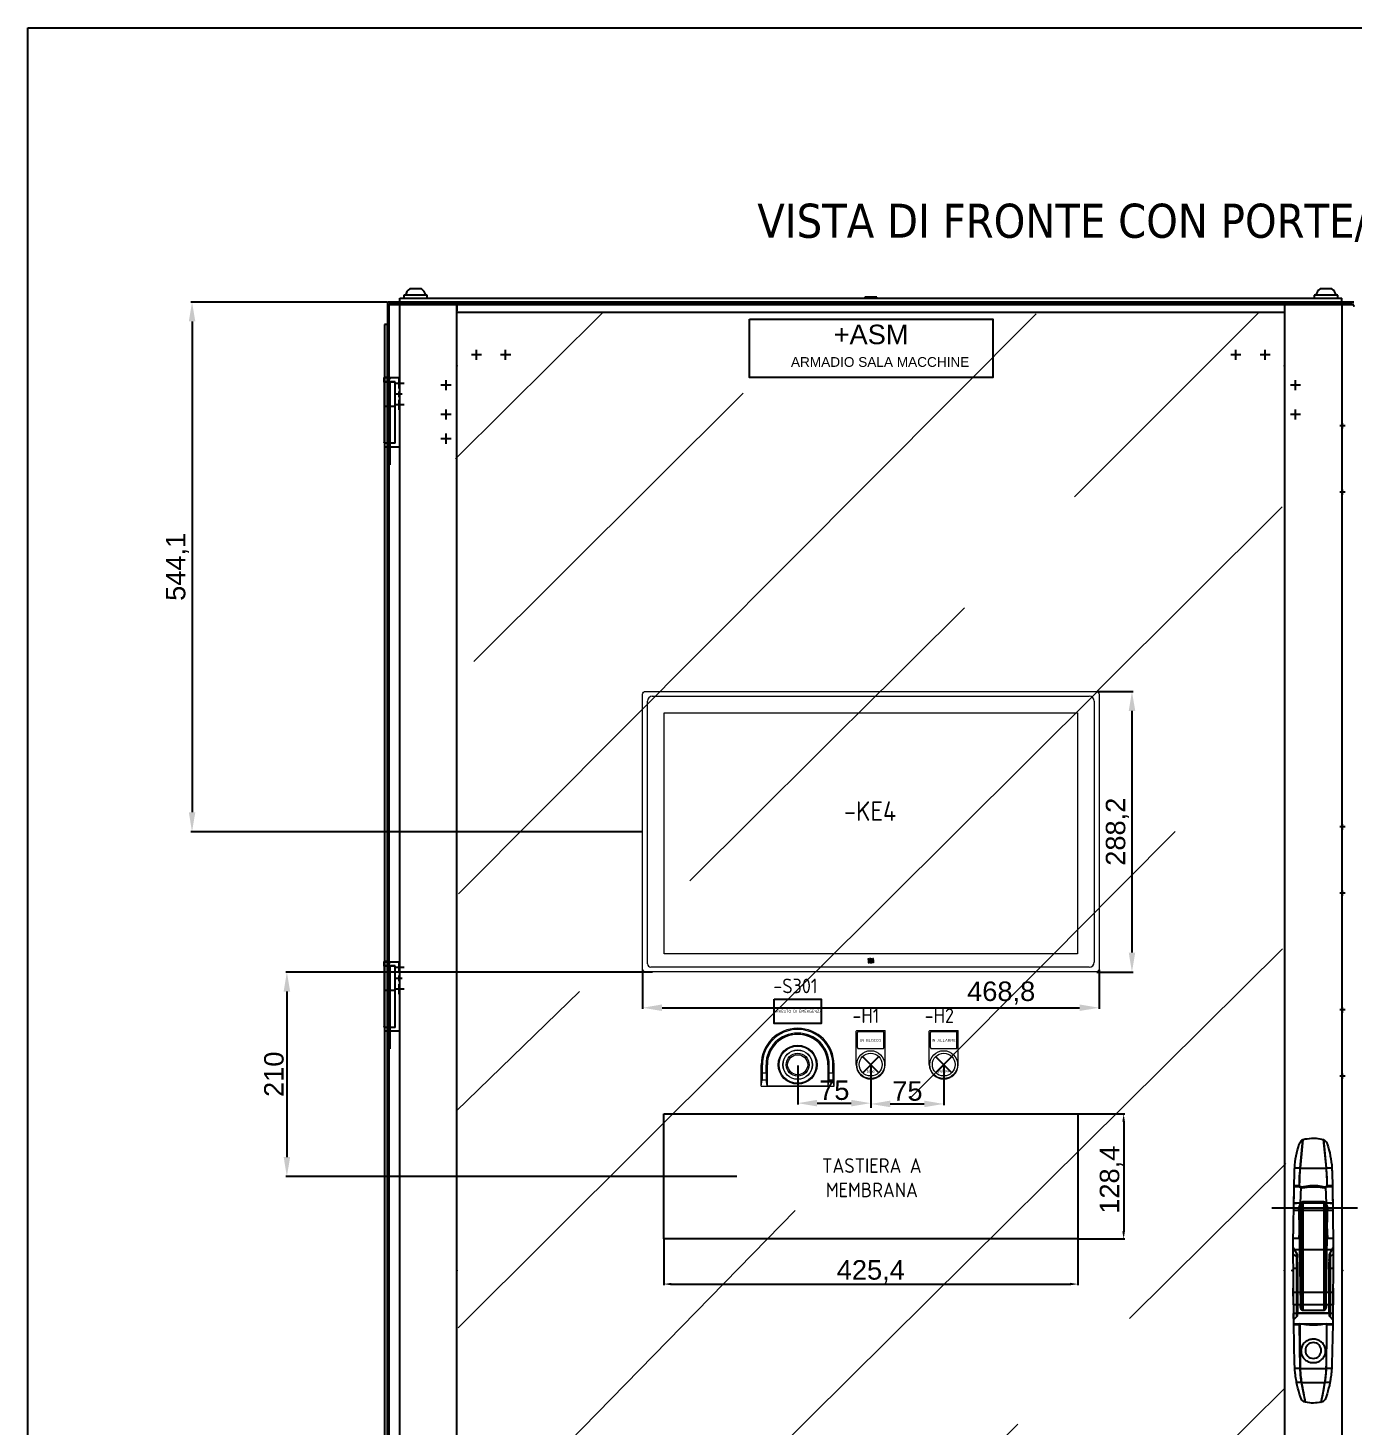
# Model space of a CAD drawing. Header units: millimetres. Extents: x 44347 to 51214, y 26794 to 32352.
# Drawn here: x 44347 to 45708, y 29699 to 31135 of the extents above; entities that cross this region are included whole.
import ezdxf
from ezdxf.enums import TextEntityAlignment as Align

# ---------------------------------------------------------------- set-up
doc = ezdxf.new("R2010")
doc.units = ezdxf.units.MM
doc.layers.add('! NO PLOT !', color=7, linetype='Continuous', true_color=0xff75dd, plot=False)
doc.layers.add('000-PI-Oprema', color=30, linetype='Continuous', lineweight=5)
doc.layers.add('000-PI-ORMAR', color=2, linetype='Continuous')
doc.layers.add('1', color=4, linetype='Continuous')
doc.styles.add('ARIAL', font='arial.ttf')
doc.styles.add('PI0', font='', dxfattribs={"width": 0.9})
doc.styles.get("Standard").update_dxf_attribs({"font": 'arial.ttf'})
doc.styles.add('Tahoma', font='tahoma.ttf')
doc.styles.get('PI0').set_extended_font_data('ISOCPEUR')
doc.dimstyles.new('ISO-25-lb', dxfattribs={"dimtxt": 8, "dimasz": 8, "dimexe": 1.25, "dimexo": 0.625, "dimtad": 1, "dimtxsty": 'Standard', "dimcen": 5, "dimadec": 0, "dimazin": 0, "dimtfac": 1, "dimtmove": 0, "dimatfit": 3, "dimfxl": 1, "dimarcsym": 0})

# ---------------------------------------------------------------- blocks, each defined once
blk = doc.blocks.new('*U1361')
at = {"layer": '000-PI-ORMAR', "color": 7}
for p, q in [((-13.4, 105.2), (-10.6, 134.6)), ((-10.5, 134.6), (-10.9, 134.5)), ((10.9, 134.5), (10.5, 134.6)), ((13.4, 105.2), (10.6, 134.6)), ((-19.3, 101.3), (-19.7, 86.2)), ((-19.1, 105.2), (-13.4, 105.2)), ((13.2, 105.2), (-13.2, 105.2)), ((13.4, 105.2), (19.1, 105.2)), ((19.7, 86.2), (19.3, 101.3)), ((-19.7, 86.2), (-20.5, 27.7)), ((-19.7, 86.2), (-20.1, 61)), ((-19.7, 87), (-14.2, 87)), ((-19.7, 86.2), (-12.5, 86.2)), ((-14.1, 86.2), (-14.2, 87)), ((-14, 85.3), (-14.1, 86.2)), ((-12.5, 86.2), (-13.4, 60.3)), ((-11.2, 85.1), (-12.5, 86.2)), ((12.5, 86.2), (11.2, 85.1)), ((12.5, 86.2), (19.7, 86.2)), ((13.4, 60.3), (12.5, 86.2)), ((14, 85.3), (14.1, 86.2)), ((14.1, 86.2), (14.2, 87)), ((14.2, 87), (19.7, 87)), ((20.5, 27.7), (19.7, 86.2)), ((20.1, 60.6), (19.7, 86.2)), ((12, 85.8), (14, 85.3)), ((-20.1, 61.9), (-17.3, 61.9)), ((-20.1, 61.8), (-14.7, 61.8)), ((-20, 69.3), (-12.7, 69.3)), ((-20, 69), (-17.3, 69)), ((-17.3, 69.3), (17.3, 69.3)), ((-17.3, 61.8), (17.3, 61.8)), ((-15, 32.8), (-13.4, 60.3)), ((-13.3, -35.1), (-14.7, 61.8)), ((-12.7, 69.3), (-12.6, 69.3)), ((-12.6, 69.3), (-12.6, -39.1)), ((-10.7, 70.5), (-10.7, -41)), ((-10.7, 70.5), (10.7, 70.5)), ((10.7, 70.5), (10.7, -41)), ((12.6, 69.3), (12.6, -39.1)), ((12.6, 69.3), (12.7, 69.3)), ((12.7, 69.3), (20, 69.3)), ((14.7, 61.8), (13.3, -35.1)), ((13.4, 60.3), (15, 32.8)), ((14.7, 61.8), (20.1, 61.8)), ((17.3, 69), (20, 69)), ((17.3, 61.9), (20.1, 61.9)), ((20.5, 27.7), (20.3, 48.5)), ((-20.4, 35.9), (-20.5, 27.7)), ((-20.5, 32.8), (-15, 32.8)), ((15, 32.8), (20.5, 32.8)), ((-20.5, 27.7), (-20.1, -55.1)), ((-17.2, 17.8), (-20.5, 23.4)), ((-17.2, 14.2), (-20.5, 17)), ((-19.8, 21.4), (19.8, 21.4)), ((-17.2, 17.8), (-17.2, -47.4)), ((-16.2, 2.4), (-16.5, 15.5)), ((-16.5, 15.5), (-16.5, -46.1)), ((16.5, 15.5), (16.2, 2.4)), ((16.5, 15.5), (16.5, -46.1)), ((20.5, 23.4), (17.2, 17.8)), ((17.2, 17.8), (17.2, -47.4)), ((20.5, 17), (17.2, 14.2)), ((20.1, -55.1), (20.5, 27.7)), ((-17.2, 2.5), (-20.5, 2.6)), ((-16.4, 10.5), (-16.5, 13)), ((-16.2, 2.4), (-16.5, 2.5)), ((-16.2, -35.1), (-16.2, 2.4)), ((16.5, 2.5), (16.2, 2.4)), ((16.2, 2.4), (16.2, -35.1)), ((16.5, 13), (16.4, 10.5)), ((20.5, 2.6), (17.2, 2.5)), ((-20.5, -18.2), (-20.4, -35.1)), ((-20.5, -22.5), (20.5, -22.5)), ((-11.5, -22.7), (-11.5, -29.5)), ((20.4, -35.1), (20.5, -18.2)), ((-20.4, -35.1), (-13.3, -35.1)), ((-16.2, -35.1), (16.2, -35.1)), ((-10.7, -41), (10.7, -41)), ((13.3, -35.1), (20.4, -35.1)), ((-20.2, -44.2), (-20.1, -55.1)), ((-20.2, -44.2), (20.2, -44.2)), ((-20.2, -50.4), (-17.2, -47.4)), ((-20.1, -55.1), (20.1, -55.1)), ((-20.1, -55.1), (-19.2, -96.1)), ((-20.1, -55.7), (-14, -55.7)), ((-16.5, -46.1), (-16.4, -43.8)), ((-16.4, -43.8), (16.4, -43.8)), ((-14, -55.7), (-13.9, -55.1)), ((-13.4, -100.7), (-14, -55.7)), ((-13.9, -55.1), (-13.7, -54.4)), ((13.4, -100.7), (14, -55.7)), ((13.9, -55.1), (13.7, -54.4)), ((14, -55.7), (13.9, -55.1)), ((14, -55.7), (20.1, -55.7)), ((16.4, -43.8), (16.5, -46.1)), ((17.2, -47.4), (20.2, -50.4)), ((19.2, -96.1), (20.1, -55.1)), ((20.1, -55.1), (20.2, -44.2)), ((-19, -100.7), (-13.4, -100.7)), ((-17.1, -114.8), (-12, -114.8)), ((13.1, -100.7), (-13.1, -100.7)), ((11.7, -114.8), (-11.7, -114.8)), ((12, -114.8), (17.1, -114.8)), ((13.4, -100.7), (19, -100.7)), ((-9.7, -134.8), (-8, -135.2)), ((-7.8, -135.2), (-8, -135.2)), ((7.8, -135.2), (8, -135.2)), ((8, -135.2), (9.7, -134.8))]:
    blk.add_line(p, q, dxfattribs=at)
for points in [[(-14.4, 130.2), (-15.3, 127.2), (-16.1, 124.2), (-16.9, 121.1), (-17.5, 118), (-18.1, 114.8), (-18.5, 111.7), (-18.9, 108.5), (-19.1, 105.2)], [(-10.9, 134.5), (-11.6, 133.9), (-12.2, 133.2), (-12.8, 132.5), (-13.4, 131.8), (-13.9, 131), (-14.4, 130.2)], [(10.5, 134.6), (8.3, 135.2), (6.2, 135.5), (4, 135.8), (1.7, 136), (-0.5, 136), (-2.8, 135.9), (-4.7, 135.7), (-6.7, 135.5), (-8.6, 135.1), (-10.5, 134.6)], [(14.4, 130.2), (13.7, 131.4), (12.9, 132.5), (12.3, 133.2), (11.6, 133.9), (10.9, 134.5)], [(19.1, 105.2), (18.9, 108.4), (18.5, 111.6), (18.1, 114.7), (17.5, 117.9), (16.9, 121), (16.2, 124.1), (15.3, 127.2), (14.4, 130.2)], [(-19.1, 105.2), (-19.2, 104.3), (-19.2, 103.3), (-19.3, 102.3), (-19.3, 101.3)], [(-14.2, 87), (-14.2, 90.3), (-14.2, 93.5), (-14, 96.6), (-13.9, 99.7), (-13.6, 102.7), (-13.4, 105.2)], [(14.2, 87), (14.2, 90.3), (14.2, 93.5), (14, 96.6), (13.9, 99.7), (13.6, 102.7), (13.4, 105.2)], [(19.3, 101.3), (19.3, 102.3), (19.2, 103.3), (19.2, 104.3), (19.1, 105.2)], [(-12, 85.8), (-10.3, 86.1), (-8.4, 86.4), (-6.5, 86.7), (-4.5, 86.9), (-2.5, 87), (-0.5, 87), (1.5, 87), (3.6, 86.9), (5.7, 86.8), (7.8, 86.5), (9.9, 86.2), (12, 85.8), (12, 85.8)], [(-14, 85.3), (-12.2, 85.8), (-12, 85.8)], [(11.2, 85.1), (8.8, 85.5), (6.3, 85.8), (3.8, 86), (1.3, 86.1), (-0.8, 86.1), (-2.8, 86), (-4.9, 85.9), (-7, 85.7), (-9.1, 85.4), (-11.2, 85.1)], [(-12.7, 69.3), (-13.2, 68.4), (-13.6, 67.5), (-14, 66.6), (-14.3, 65.6), (-14.5, 64.6), (-14.6, 63.5), (-14.7, 62.5), (-14.7, 61.8)], [(-12.6, 69.3), (-12.5, 69.5), (-12.3, 69.7), (-12.2, 69.9), (-12, 70), (-11.8, 70.2), (-11.6, 70.3), (-11.4, 70.4), (-11.2, 70.4), (-11, 70.5), (-10.7, 70.5)], [(10.7, 70.5), (11, 70.5), (11.2, 70.4), (11.4, 70.4), (11.6, 70.3), (11.8, 70.2), (12, 70), (12.2, 69.9), (12.3, 69.7), (12.5, 69.5), (12.6, 69.3)], [(14.7, 61.8), (14.7, 62.9), (14.6, 63.9), (14.4, 65), (14.1, 66), (13.8, 66.9), (13.4, 67.9), (13, 68.8), (12.7, 69.3)], [(-16.5, 15.5), (-16.5, 15.9), (-16.6, 16.3), (-16.7, 16.6), (-16.8, 17), (-16.9, 17.3), (-17.1, 17.6), (-17.2, 17.8)], [(17.2, 17.8), (17, 17.5), (16.9, 17.2), (16.7, 16.8), (16.6, 16.5), (16.6, 16.1), (16.5, 15.8), (16.5, 15.5)], [(-16.4, -43.8), (-16.4, -43.1), (-16.3, -42.4), (-16.3, -41.6), (-16.3, -40.7), (-16.3, -39.9), (-16.3, -38.9), (-16.3, -38), (-16.2, -37), (-16.2, -36), (-16.2, -35.1)], [(-13.3, -35.1), (-13.2, -36.2), (-13.1, -37.2), (-12.9, -38.2), (-12.6, -39.1)], [(-12.6, -39.1), (-12.4, -39.6), (-12.1, -40.1), (-12, -40.4), (-11.8, -40.6), (-11.5, -40.7), (-11.3, -40.9), (-11, -40.9), (-10.8, -41), (-10.7, -41)], [(10.7, -41), (11, -40.9), (11.2, -40.9), (11.4, -40.8), (11.6, -40.7), (11.8, -40.5), (12, -40.3), (12.3, -39.8), (12.6, -39.3), (12.6, -39.1)], [(12.6, -39.1), (12.9, -38.1), (13.1, -37.1), (13.2, -36), (13.3, -35.1)], [(16.2, -35.1), (16.2, -36.1), (16.2, -37.1), (16.3, -38.1), (16.3, -39), (16.3, -39.9), (16.3, -40.8), (16.3, -41.7), (16.3, -42.5), (16.4, -43.2), (16.4, -43.8)], [(-17.2, -47.4), (-17, -47.3), (-16.9, -47.1), (-16.7, -46.9), (-16.6, -46.7), (-16.6, -46.5), (-16.5, -46.3), (-16.5, -46.1)], [(-9.6, -55.1), (-9.9, -55), (-11.8, -54.7), (-13.7, -54.4)], [(9.6, -55.1), (7.8, -55.3), (5.8, -55.5), (3.8, -55.6), (1.7, -55.7), (-0.4, -55.7), (-2.4, -55.6), (-4.3, -55.6), (-6.2, -55.4), (-8.1, -55.2), (-9.6, -55.1)], [(13.7, -54.4), (11.7, -54.8), (9.8, -55), (9.6, -55.1)], [(16.5, -46.1), (16.5, -46.3), (16.6, -46.5), (16.7, -46.8), (16.8, -47), (16.9, -47.1), (17.1, -47.3), (17.2, -47.4)], [(8.9, -73.9), (9.6, -74.6), (10.3, -75.5), (10.9, -76.3), (11.4, -77.3), (11.9, -78.2), (12.2, -79.2), (12.5, -80.2), (12.6, -81.3), (12.7, -82.3), (12.6, -83.3), (12.5, -84.2), (12.3, -85.2), (12.1, -86.1), (11.7, -87), (11.3, -87.9), (10.9, -88.7), (10.3, -89.5), (9.7, -90.3), (9, -91), (8.3, -91.6), (7.5, -92.2), (6.6, -92.8), (5.7, -93.3), (4.8, -93.7), (3.7, -94), (2.7, -94.3), (1.6, -94.5), (0.5, -94.5), (-0.6, -94.5), (-1.7, -94.4), (-2.8, -94.3), (-3.8, -94), (-4.9, -93.6), (-5.9, -93.2), (-6.9, -92.6), (-7.8, -92), (-8.6, -91.3), (-9.4, -90.6), (-10.1, -89.7), (-10.8, -88.9), (-11.3, -88), (-11.7, -87), (-12.1, -86.1), (-12.4, -85.1), (-12.6, -84.1), (-12.7, -83.1), (-12.7, -82.1), (-12.6, -81.2), (-12.5, -80.2), (-12.2, -79.3), (-11.9, -78.4), (-11.6, -77.5), (-11.1, -76.7), (-10.6, -75.9), (-10, -75.1), (-9.4, -74.3), (-8.6, -73.6), (-7.8, -73), (-7, -72.4), (-6.1, -71.9), (-5.1, -71.4), (-4.1, -71), (-3.1, -70.7), (-2, -70.5), (-0.9, -70.4), (0.1, -70.4), (1.2, -70.4), (2.3, -70.6), (3.3, -70.8), (4.4, -71.1), (5.4, -71.5), (6.3, -72), (7.2, -72.5), (8.1, -73.2), (8.9, -73.9)], [(-19.2, -96.1), (-19.1, -98.4), (-19, -100.7)], [(19, -100.7), (19.1, -98.4), (19.2, -96.1)], [(-19, -100.7), (-18.8, -102.4), (-18.7, -104.2), (-18.5, -105.9), (-18.3, -107.6), (-18.1, -109.2), (-17.8, -110.9), (-17.6, -111.9), (-17.5, -112.9), (-17.3, -113.9), (-17.1, -114.8)], [(-17.1, -114.8), (-16.5, -117.9), (-15.7, -120.9), (-14.9, -123.8), (-14.1, -126.7), (-13.1, -129.6), (-12.1, -132.3)], [(-12, -114.8), (-12.4, -112.5), (-12.7, -110.1), (-13, -107.5), (-13.2, -104.8), (-13.4, -102.1), (-13.4, -100.7)], [(-8, -135.2), (-10.5, -123.5), (-12, -114.8)], [(8, -135.2), (10.5, -123.5), (12, -114.8)], [(12, -114.8), (12.4, -112.5), (12.7, -110.1), (13, -107.5), (13.2, -104.8), (13.4, -102.1), (13.4, -100.7)], [(12.1, -132.3), (13.1, -129.6), (14.1, -126.8), (14.9, -123.9), (15.7, -120.9), (16.5, -117.9), (17.1, -114.8)], [(17.1, -114.8), (17.4, -113.4), (17.6, -111.9), (17.9, -110.4), (18.1, -108.7), (18.4, -107), (18.6, -105.3), (18.7, -104.2), (18.8, -103), (18.9, -101.8), (19, -100.7)], [(-12.1, -132.3), (-11.6, -133), (-11, -133.6), (-10.4, -134.2), (-9.7, -134.8)], [(-7.8, -135.2), (-5.9, -135.6), (-4.1, -135.8), (-2.2, -135.9), (-0.2, -136), (1.7, -136), (3.7, -135.8), (5.8, -135.6), (7.8, -135.2)], [(9.7, -134.8), (10.4, -134.2), (11, -133.6), (11.6, -133), (12.1, -132.3)]]:
    blk.add_lwpolyline(points, dxfattribs=at)
blk.add_circle((0, -82.1), 8.15, dxfattribs=at)
for centre, major_axis, ratio, start_param, end_param in [((73, -135.2), (0, 546.8), 0.175521, 1.054802, 1.115623), ((-73, -135.2), (0, 546.8), 0.175521, -1.115623, -1.054802), ((-7.5, 87.2), (0, 37), 0.175521, 1.061397, 1.596486), ((7.5, 87.2), (0, 37), 0.175521, 4.6867, 5.221788), ((-7.5, 87.2), (0, 37), 0.175521, -4.6867, -4.66155), ((7.5, 87.2), (0, 37), 0.175521, 4.66155, 4.6867), ((-19.5, 12.8), (-3, 0), 0.71325, 3.261467, 3.839724), ((-19.5, 2.5), (-3, 0), 0.017452, 3.261467, 3.839724), ((19.5, 12.8), (-3, 0), 0.71325, 5.585054, 6.163311), ((19.5, 2.5), (-3, 0), 0.017452, -0.698132, -0.119874), ((137.5, -39.6), (0, 669.9), 0.225671, -4.689366, -4.621155), ((-137.5, -39.6), (0, 669.9), 0.225671, 4.621155, 4.689366), ((-5.9, -95.4), (0, 32.4), 0.225671, 1.735147, 2.215471), ((21.2, -9.1), (0, 180.2), 0.225671, -4.085045, -3.936826), ((-21.2, -9.1), (0, 180.2), 0.225671, 3.936826, 4.085045), ((5.9, -95.4), (0, 32.4), 0.225671, 4.067714, 4.548039)]:
    blk.add_ellipse(centre, major_axis=major_axis, ratio=ratio, start_param=start_param, end_param=end_param, dxfattribs=at)
blk = doc.blocks.new('A$C34f25ed7')
at = {"layer": '000-PI-ORMAR', "color": 7}
blk.add_blockref('*U1361', (-4, -1008.4), dxfattribs=at)
blk = doc.blocks.new('*D1350')
at = {"color": 0, "lineweight": -2, "ltscale": 0.25, "transparency": 16777216}
for p, q in [((44988.3, 30165.1), (44611.6, 30165.1)), ((44612.8, 30145.1), (44612.8, 29975.1)), ((45074.9, 29955.1), (44611.6, 29955.1))]:
    blk.add_line(p, q, dxfattribs=at)
at = {"color": 0, "ltscale": 0.25, "transparency": 16777216}
for points in [[(44609.5, 30145.1), (44616.2, 30145.1), (44612.8, 30165.1)], [(44609.5, 29975.1), (44616.2, 29975.1), (44612.8, 29955.1)]]:
    blk.add_solid(points, dxfattribs=at)
at = {"layer": 'Defpoints', "color": 0, "ltscale": 0.25, "transparency": 16777216}
for p in [(44989, 30165.1), (44612.8, 29955.1), (45075.5, 29955.1)]:
    blk.add_point(p, dxfattribs=at)
at = {"color": 0, "ltscale": 0.25, "transparency": 16777216, "insert": (44599.6, 30060.1), "char_height": 20, "attachment_point": 5, "rotation": 90}
blk.add_mtext('210', dxfattribs=at)
blk = doc.blocks.new('PPC2-CW19-ADL')
at = {"color": 7}
blk.add_wipeout([(77652.4, 29239.1), (78121.2, 29239.1), (78121.2, 28950.9), (77652.4, 28950.9)], dxfattribs=at).dxf.layer = '000-PI-Oprema'
at = {"layer": '000-PI-Oprema', "color": 7, "ltscale": 0.25}
for p, q in [((77884, 28963.9), (77884, 28964.6)), ((77884, 28964.6), (77884.7, 28964.6)), ((77884.7, 28964.6), (77884.7, 28963.9)), ((77886.8, 28964.6), (77885.3, 28964.6)), ((77885.3, 28964.6), (77885.3, 28960.4)), ((77886.8, 28964.6), (77888.3, 28964.6)), ((77888.3, 28963.9), (77888.3, 28964.6)), ((77889.6, 28964.6), (77888.9, 28964.6)), ((77888.9, 28964.6), (77888.9, 28963.9)), ((77889.6, 28963.9), (77889.6, 28964.6)), ((77884.7, 28963.9), (77884, 28963.9)), ((77884.7, 28963.5), (77884, 28963.5)), ((77884, 28963.5), (77884, 28960.4)), ((77884, 28960.4), (77884.7, 28960.4)), ((77884.7, 28960.4), (77884.7, 28963.5)), ((77885.3, 28960.4), (77888.3, 28960.4)), ((77886, 28962.9), (77886, 28963.9)), ((77886, 28963.9), (77888.3, 28963.9)), ((77888.3, 28962.9), (77886, 28962.9)), ((77886, 28960.9), (77886, 28962.4)), ((77886, 28962.4), (77888.3, 28962.4)), ((77888.3, 28960.9), (77886, 28960.9)), ((77888.3, 28962.4), (77888.3, 28962.9)), ((77888.3, 28960.4), (77888.3, 28960.9)), ((77888.9, 28963.9), (77889.6, 28963.9)), ((77888.9, 28960.4), (77888.9, 28963.5)), ((77888.9, 28963.5), (77889.6, 28963.5)), ((77889.6, 28960.4), (77888.9, 28960.4)), ((77889.6, 28963.5), (77889.6, 28960.4))]:
    blk.add_line(p, q, dxfattribs=at)
blk.add_lwpolyline([(77655.4, 29239.1), (78118.2, 29239.1, -0.414214), (78121.2, 29236.1), (78121.2, 28953.9, -0.414214), (78118.2, 28950.9), (77655.4, 28950.9, -0.414214), (77652.4, 28953.9), (77652.4, 29236.1, -0.414214)], format="xyb", close=True, dxfattribs=at)
for points in [[(77657.4, 28959.4), (77657.4, 29229.1)], [(77662.4, 29234.1), (78111.2, 29234.1)], [(78116.2, 29229.1), (78116.2, 28960.9)], [(78111.2, 28955.9), (77660.9, 28955.9)]]:
    blk.add_lwpolyline(points, dxfattribs=at)
blk.add_lwpolyline([(77674.4, 29217.1), (78099.2, 29217.1), (78099.2, 28969.4), (77674.4, 28969.4)], close=True, dxfattribs=at)
for centre, radius, start, end in [((77662.4, 29229.1), 5, 90, 180), ((78111.2, 29229.1), 5, 0, 90), ((77660.9, 28959.4), 3.54, 180, 270), ((78111.2, 28960.9), 5, 270, 0)]:
    blk.add_arc(centre, radius, start, end, dxfattribs=at)
blk = doc.blocks.new('podloska')
at = {"layer": '000-PI-Oprema', "color": 7}
for p, q in [((43278.7, 39063.5), (43278.7, 39097.9)), ((43279.2, 39098.4), (43308, 39098.4)), ((43280, 39080.9), (43280, 39096.6)), ((43281, 39097.6), (43306.2, 39097.6)), ((43307.2, 39080.9), (43307.2, 39096.6)), ((43308.5, 39063.5), (43308.5, 39097.9)), ((43281, 39079.9), (43306.2, 39079.9))]:
    blk.add_line(p, q, dxfattribs=at)
blk.add_circle((43293.6, 39063.5), 14.3, dxfattribs=at)
at = {"layer": '000-PI-Oprema', "color": 7, "ltscale": 0.25}
blk.add_circle((43293.6, 39063.5), 11.7, dxfattribs=at)
at = {"layer": '000-PI-Oprema', "color": 7}
for centre, radius, start, end in [((43279.2, 39097.9), 0.5, 90, 179.9998), ((43281, 39096.6), 1, 90, 180.0001), ((43306.2, 39096.6), 1, 359.9999, 90), ((43308, 39097.9), 0.5, 0.0002, 90), ((43281, 39080.9), 1, 180, 270), ((43306.2, 39080.9), 1, 270, 0), ((43293.6, 39063.5), 14.9, 180, 0)]:
    blk.add_arc(centre, radius, start, end, dxfattribs=at)
blk = doc.blocks.new('ESD - 3SU1051-1BA20-0AA0')
at = {"layer": '000-PI-Oprema', "color": 7}
for p, q in [((43979.3, 39069.2), (43980.6, 39069.2)), ((43979.3, 39047.1), (43979.3, 39069.2)), ((43980.6, 39060.7), (43980.6, 39069.2)), ((43980.6, 39060.7), (43984.2, 39060.7)), ((43984.2, 39069.2), (43985.4, 39069.2)), ((43984.2, 39060.7), (43984.2, 39069.2)), ((43985.4, 39069.2), (43985.6, 39069.2)), ((43985.4, 39047.6), (43985.4, 39069.2)), ((43985.6, 39047.5), (43985.6, 39069.2)), ((44047.9, 39069.2), (44048.1, 39069.2)), ((44047.9, 39047.5), (44047.9, 39069.2)), ((44048.1, 39069.2), (44049.2, 39069.2)), ((44048.1, 39047.6), (44048.1, 39069.2)), ((44049.2, 39060.7), (44049.2, 39069.2)), ((44049.2, 39060.7), (44052.9, 39060.7)), ((44052.9, 39069.2), (44054.1, 39069.2)), ((44052.9, 39060.7), (44052.9, 39069.2)), ((44054.1, 39047.1), (44054.1, 39069.2)), ((43979.3, 39047.1), (43980.4, 39053.7)), ((43979.3, 39047.1), (43995.6, 39047.1)), ((43980.4, 39053.7), (43984.4, 39053.7)), ((43985.4, 39047.6), (43984.4, 39053.7)), ((43985.6, 39047.5), (44047.9, 39047.5)), ((43995.5, 39047.2), (44037.9, 39047.2)), ((44037.8, 39047.1), (44054.1, 39047.1)), ((44048.1, 39047.6), (44049.1, 39053.7)), ((44049.1, 39053.7), (44053, 39053.7)), ((44054.1, 39047.1), (44053, 39053.7))]:
    blk.add_line(p, q, dxfattribs=at)
for points in [[(43980.4, 39053.7), (43980.5, 39054.1), (43980.5, 39054.7), (43980.5, 39055.6), (43980.5, 39056.7), (43980.6, 39057.9), (43980.6, 39059.2), (43980.6, 39060.7)], [(43984.2, 39060.7), (43984.2, 39059.2), (43984.2, 39057.9), (43984.3, 39056.7), (43984.3, 39055.6), (43984.3, 39054.7), (43984.3, 39054.1), (43984.4, 39053.7)], [(44049.1, 39053.7), (44049.1, 39054.1), (44049.1, 39054.7), (44049.2, 39055.6), (44049.2, 39056.7), (44049.2, 39057.9), (44049.2, 39059.2), (44049.2, 39060.7)], [(44052.9, 39060.7), (44052.9, 39059.2), (44052.9, 39057.9), (44052.9, 39056.7), (44052.9, 39055.6), (44053, 39054.7), (44053, 39054.1), (44053, 39053.7)], [(43985.4, 39047.6), (43985.4, 39047.6), (43985.4, 39047.6), (43985.4, 39047.6), (43985.5, 39047.6), (43985.5, 39047.6), (43985.5, 39047.5), (43985.6, 39047.5), (43985.6, 39047.5)], [(44047.9, 39047.5), (44047.9, 39047.5), (44047.9, 39047.5), (44048, 39047.6), (44048, 39047.6), (44048, 39047.6), (44048, 39047.6), (44048, 39047.6), (44048.1, 39047.6)]]:
    blk.add_lwpolyline(points, dxfattribs=at)
for radius in [20, 19.1, 15.2, 15, 11.8, 11.7, 10.3]:
    blk.add_circle((44016.7, 39069.2), radius, dxfattribs=at)
for radius, start, end in [(37.4, 0, 180), (36.2, 0, 180), (32.5, 0, 180), (31.3, 0, 180), (31.1, 0, 180), (30.5, 225.9962, 226.1678), (30.5, 313.8322, 314.0038)]:
    blk.add_arc((44016.7, 39069.2), radius, start, end, dxfattribs=at)
blk = doc.blocks.new('*D1354')
at = {"color": 0, "linetype": 'Continuous', "lineweight": -2, "ltscale": 0.25, "transparency": 16777216}
for p, q in [((45137.4, 30069.2), (45137.4, 30029.2)), ((45212.4, 30069.3), (45212.4, 30029.2)), ((45157.4, 30030.4), (45192.4, 30030.4))]:
    blk.add_line(p, q, dxfattribs=at)
at = {"color": 0, "ltscale": 0.25, "transparency": 16777216}
for points in [[(45157.4, 30033.8), (45157.4, 30027.1), (45137.4, 30030.4)], [(45192.4, 30033.8), (45192.4, 30027.1), (45212.4, 30030.4)]]:
    blk.add_solid(points, dxfattribs=at)
at = {"layer": 'Defpoints', "color": 0, "ltscale": 0.25, "transparency": 16777216}
for p in [(45137.4, 30069.9), (45212.4, 30069.9), (45212.4, 30030.4)]:
    blk.add_point(p, dxfattribs=at)
at = {"color": 0, "ltscale": 0.25, "transparency": 16777216, "insert": (45175, 30043.6), "char_height": 20, "attachment_point": 5}
blk.add_mtext('75', dxfattribs=at)
blk = doc.blocks.new('*D1355')
at = {"color": 0, "linetype": 'Continuous', "lineweight": -2, "ltscale": 0.25, "transparency": 16777216}
for p, q in [((45212.4, 30069.3), (45212.4, 30028.4)), ((45287.4, 30069.3), (45287.4, 30028.4)), ((45232.4, 30029.6), (45267.4, 30029.6))]:
    blk.add_line(p, q, dxfattribs=at)
at = {"color": 0, "ltscale": 0.25, "transparency": 16777216}
for points in [[(45232.4, 30033), (45232.4, 30026.3), (45212.4, 30029.6)], [(45267.4, 30033), (45267.4, 30026.3), (45287.4, 30029.6)]]:
    blk.add_solid(points, dxfattribs=at)
at = {"layer": 'Defpoints', "color": 0, "ltscale": 0.25, "transparency": 16777216}
for p in [(45212.4, 30069.9), (45287.4, 30069.9), (45287.4, 30029.6)]:
    blk.add_point(p, dxfattribs=at)
at = {"color": 0, "ltscale": 0.25, "transparency": 16777216, "insert": (45250.1, 30042.8), "char_height": 20, "attachment_point": 5}
blk.add_mtext('75', dxfattribs=at)
blk = doc.blocks.new('*D1359')
at = {"color": 0, "linetype": 'Continuous', "lineweight": -2, "ltscale": 0.25, "transparency": 16777216}
for p, q in [((44978.1, 30167.5), (44978.1, 30127.2)), ((45446.9, 30167.5), (45446.9, 30127.2)), ((44998.1, 30128.4), (45426.9, 30128.4))]:
    blk.add_line(p, q, dxfattribs=at)
at = {"color": 0, "ltscale": 0.25, "transparency": 16777216}
for points in [[(44998.1, 30131.8), (44998.1, 30125.1), (44978.1, 30128.4)], [(45426.9, 30131.8), (45426.9, 30125.1), (45446.9, 30128.4)]]:
    blk.add_solid(points, dxfattribs=at)
at = {"layer": 'Defpoints', "color": 0, "ltscale": 0.25, "transparency": 16777216}
for p in [(44978.1, 30168.1), (45446.9, 30168.1), (45446.9, 30128.4)]:
    blk.add_point(p, dxfattribs=at)
at = {"color": 0, "ltscale": 0.25, "transparency": 16777216, "insert": (45346.4, 30143.5), "char_height": 20, "attachment_point": 5}
blk.add_mtext('468,8', dxfattribs=at)
blk = doc.blocks.new('*D1356')
at = {"color": 0, "linetype": 'Continuous', "lineweight": -2, "ltscale": 0.25, "transparency": 16777216}
for p, q in [((45444.5, 30453.3), (45482, 30453.3)), ((45480.7, 30433.3), (45480.7, 30185.1)), ((45444.5, 30165.1), (45482, 30165.1))]:
    blk.add_line(p, q, dxfattribs=at)
at = {"color": 0, "ltscale": 0.25, "transparency": 16777216}
for points in [[(45477.4, 30433.3), (45484.1, 30433.3), (45480.7, 30453.3)], [(45477.4, 30185.1), (45484.1, 30185.1), (45480.7, 30165.1)]]:
    blk.add_solid(points, dxfattribs=at)
at = {"layer": 'Defpoints', "color": 0, "ltscale": 0.25, "transparency": 16777216}
for p in [(45443.9, 30453.3), (45443.9, 30165.1), (45480.7, 30165.1)]:
    blk.add_point(p, dxfattribs=at)
at = {"color": 0, "ltscale": 0.25, "transparency": 16777216, "insert": (45465.7, 30309.2), "char_height": 20, "attachment_point": 5, "rotation": 90}
blk.add_mtext('288,2', dxfattribs=at)
blk = doc.blocks.new('*D1357')
at = {"color": 0, "linetype": 'Continuous', "lineweight": -2, "ltscale": 0.25, "transparency": 16777216}
for p, q in [((45425.8, 30019.3), (45473.4, 30019.3)), ((45472.2, 30011.3), (45472.2, 29898.9)), ((45425.8, 29890.9), (45473.4, 29890.9))]:
    blk.add_line(p, q, dxfattribs=at)
at = {"color": 0, "ltscale": 0.25, "transparency": 16777216}
for points in [[(45470.8, 30011.3), (45473.5, 30011.3), (45472.2, 30019.3)], [(45470.8, 29898.9), (45473.5, 29898.9), (45472.2, 29890.9)]]:
    blk.add_solid(points, dxfattribs=at)
at = {"layer": 'Defpoints', "color": 0, "ltscale": 0.25, "transparency": 16777216}
for p in [(45425.2, 30019.3), (45425.2, 29890.9), (45472.2, 29890.9)]:
    blk.add_point(p, dxfattribs=at)
at = {"color": 0, "ltscale": 0.25, "transparency": 16777216, "insert": (45459.5, 29951.8), "char_height": 20, "attachment_point": 5, "rotation": 90}
blk.add_mtext('128,4', dxfattribs=at)
blk = doc.blocks.new('*D1358')
at = {"color": 0, "linetype": 'Continuous', "lineweight": -2, "ltscale": 0.25, "transparency": 16777216}
for p, q in [((44999.8, 29890.3), (44999.8, 29843.4)), ((45425.2, 29890.3), (45425.2, 29843.4)), ((45007.8, 29844.6), (45417.2, 29844.6))]:
    blk.add_line(p, q, dxfattribs=at)
at = {"color": 0, "ltscale": 0.25, "transparency": 16777216}
for points in [[(45007.8, 29845.9), (45007.8, 29843.3), (44999.8, 29844.6)], [(45417.2, 29845.9), (45417.2, 29843.3), (45425.2, 29844.6)]]:
    blk.add_solid(points, dxfattribs=at)
at = {"layer": 'Defpoints', "color": 0, "ltscale": 0.25, "transparency": 16777216}
for p in [(44999.8, 29890.9), (45425.2, 29890.9), (45425.2, 29844.6)]:
    blk.add_point(p, dxfattribs=at)
at = {"color": 0, "ltscale": 0.25, "transparency": 16777216, "insert": (45212.5, 29857.3), "char_height": 20, "attachment_point": 5}
blk.add_mtext('425,4', dxfattribs=at)
blk = doc.blocks.new('*D1360')
at = {"color": 0, "lineweight": -2, "ltscale": 0.25, "transparency": 16777216}
for p, q in [((44715.9, 30853.3), (44514.2, 30853.3)), ((44515.4, 30833.3), (44515.4, 30329.2)), ((44977.5, 30309.2), (44514.2, 30309.2))]:
    blk.add_line(p, q, dxfattribs=at)
at = {"color": 0, "ltscale": 0.25, "transparency": 16777216}
for points in [[(44512.1, 30833.3), (44518.8, 30833.3), (44515.4, 30853.3)], [(44512.1, 30329.2), (44518.8, 30329.2), (44515.4, 30309.2)]]:
    blk.add_solid(points, dxfattribs=at)
at = {"layer": 'Defpoints', "color": 0, "ltscale": 0.25, "transparency": 16777216}
for p in [(44716.5, 30853.3), (44515.4, 30309.2), (44978.1, 30309.2)]:
    blk.add_point(p, dxfattribs=at)
at = {"color": 0, "ltscale": 0.25, "transparency": 16777216, "insert": (44500.4, 30581.3), "char_height": 20, "attachment_point": 5, "rotation": 90}
blk.add_mtext('544,1', dxfattribs=at)
blk = doc.blocks.new('vrata_bez_kvake1')
at = {"layer": '1', "color": 7, "lineweight": -2}
for p, q in [((42822.1, 30832), (42822.1, 30905.5)), ((42824.1, 30907.5), (42893.1, 30907.5)), ((42834.3, 28925), (42834.3, 30905.5)), ((42893.1, 28923), (42893.1, 30907.5)), ((42893.1, 30907.5), (42893.1, 30901)), ((42893.1, 30907.5), (43743.1, 30907.5)), ((43743.1, 30907.5), (43743.1, 30901)), ((43743.1, 30907.5), (43812.1, 30907.5)), ((43743.1, 30907.5), (43743.1, 28923)), ((43802, 30905.5), (43802, 28925)), ((42893.1, 30899.5), (43743.1, 30899.5)), ((42913.1, 30850.6), (42913.1, 30860.9)), ((42943.1, 30850.6), (42943.1, 30860.9)), ((43693.1, 30850.6), (43693.1, 30860.9)), ((43723.1, 30850.6), (43723.1, 30860.9)), ((42918.3, 30855.8), (42908, 30855.8)), ((42948.3, 30855.8), (42938, 30855.8)), ((43698.3, 30855.8), (43688, 30855.8)), ((43728.3, 30855.8), (43718, 30855.8)), ((42822.1, 30832.5), (42818.4, 30832.5)), ((42818.4, 30827.8), (42818.4, 30832.5)), ((42834.1, 30832), (42818.7, 30832)), ((42818.7, 30832), (42818.7, 30828.1)), ((42824.2, 30832.1), (42824.2, 30830.8)), ((42833.7, 30821.1), (42833.7, 30831.4)), ((42834.1, 30832), (42834.1, 30761)), ((42829.5, 30827.8), (42818.2, 30827.8)), ((42818.2, 30827.8), (42818.2, 30802.8)), ((42829.8, 30828.1), (42818.7, 30828.1)), ((42821.4, 30827.8), (42821.4, 30828.1)), ((42824.2, 30829), (42824.2, 30742.8)), ((42827.1, 30828.1), (42827.1, 30827.8)), ((42838.9, 30826.3), (42828.6, 30826.3)), ((42829.4, 30827.8), (42829.4, 30828.1)), ((42829.5, 30764.9), (42829.5, 30828.1)), ((42833.7, 30812.3), (42833.7, 30818.2)), ((42887, 30824.5), (42876.7, 30824.5)), ((42881.9, 30819.4), (42881.9, 30829.7)), ((43759.5, 30824.5), (43749.2, 30824.5)), ((43754.4, 30819.4), (43754.4, 30829.7)), ((42829.5, 30802.8), (42818.2, 30802.8)), ((42818.2, 30802.3), (42818.2, 30765.8)), ((42818.5, 30802.3), (42818.2, 30802.3)), ((42818.4, 30802.8), (42818.4, 30802.3)), ((42829.5, 30802.8), (42818.5, 30802.8)), ((42818.5, 30802.8), (42818.5, 30802.3)), ((42838.9, 30804.3), (42828.6, 30804.3)), ((42836.7, 30815.3), (42830.8, 30815.3)), ((42833.7, 30799.1), (42833.7, 30809.4)), ((42887, 30794.5), (42876.7, 30794.5)), ((42881.9, 30789.4), (42881.9, 30799.7)), ((43759.5, 30794.5), (43749.2, 30794.5)), ((43754.4, 30789.4), (43754.4, 30799.7)), ((42881.9, 30764.3), (42881.9, 30774.8)), ((43805.4, 30782.8), (43799.9, 30782.8)), ((43802.6, 30780), (43802.6, 30785.5)), ((42818.5, 30765.8), (42818.2, 30765.8)), ((42818.5, 30765.3), (42818.5, 30765.8)), ((42818.5, 30765.3), (42829.5, 30765.3)), ((42829.8, 30764.9), (42818.7, 30764.9)), ((42818.7, 30764.9), (42818.7, 30761)), ((42834.1, 30761), (42818.7, 30761)), ((42821.4, 30764.9), (42821.4, 30765.3)), ((42822.1, 30232), (42822.1, 30761)), ((42827.1, 30765.3), (42827.1, 30764.9)), ((42829.4, 30764.9), (42829.4, 30765.3)), ((42887.1, 30769.5), (42876.6, 30769.5)), ((43802.6, 30712), (43802.6, 30717.5)), ((43805.4, 30714.8), (43799.9, 30714.8)), ((43802.6, 30368), (43802.6, 30373.5)), ((43805.4, 30370.8), (43799.9, 30370.8)), ((43805.4, 30302.8), (43799.9, 30302.8)), ((43802.6, 30300), (43802.6, 30305.5)), ((42829.5, 30227.8), (42818.2, 30227.8)), ((42818.2, 30227.8), (42818.2, 30202.8)), ((42822.1, 30232.5), (42818.4, 30232.5)), ((42818.4, 30227.8), (42818.4, 30232.5)), ((42834.1, 30232), (42818.7, 30232)), ((42818.7, 30232), (42818.7, 30228.1)), ((42829.8, 30228.1), (42818.7, 30228.1)), ((42821.4, 30227.8), (42821.4, 30228.1)), ((42824.2, 30232.1), (42824.2, 30230.8)), ((42824.2, 30229), (42824.2, 30142.8)), ((42827.1, 30228.1), (42827.1, 30227.8)), ((42829.4, 30227.8), (42829.4, 30228.1)), ((42829.5, 30164.9), (42829.5, 30228.1)), ((42833.7, 30221.1), (42833.7, 30231.4)), ((42834.1, 30232), (42834.1, 30161)), ((42838.9, 30226.3), (42828.6, 30226.3)), ((42836.7, 30215.3), (42830.8, 30215.3)), ((42833.7, 30212.3), (42833.7, 30218.2)), ((42829.5, 30202.8), (42818.2, 30202.8)), ((42818.2, 30202.3), (42818.2, 30165.8)), ((42818.5, 30202.3), (42818.2, 30202.3)), ((42818.4, 30202.8), (42818.4, 30202.3)), ((42829.5, 30202.8), (42818.5, 30202.8)), ((42818.5, 30202.8), (42818.5, 30202.3)), ((42838.9, 30204.3), (42828.6, 30204.3)), ((42833.7, 30199.1), (42833.7, 30209.4)), ((43802.6, 30180), (43802.6, 30185.5)), ((43805.4, 30182.8), (43799.9, 30182.8)), ((42818.5, 30165.8), (42818.2, 30165.8)), ((42818.5, 30165.3), (42818.5, 30165.8)), ((42818.5, 30165.3), (42829.5, 30165.3)), ((42829.8, 30164.9), (42818.7, 30164.9)), ((42818.7, 30164.9), (42818.7, 30161)), ((42834.1, 30161), (42818.7, 30161)), ((42821.4, 30164.9), (42821.4, 30165.3)), ((42822.1, 29632), (42822.1, 30161)), ((42827.1, 30165.3), (42827.1, 30164.9)), ((42829.4, 30164.9), (42829.4, 30165.3)), ((43805.4, 30114.8), (43799.9, 30114.8)), ((43802.6, 30112), (43802.6, 30117.5)), ((43818.1, 29979.2), (43730.1, 29979.2))]:
    blk.add_line(p, q, dxfattribs=at)
at = {"layer": '1', "color": 7, "lineweight": 0, "ltscale": 0.25}
for p, q in [((42891.5, 30748.8), (43042.5, 30899)), ((42894.7, 30302.2), (43488.1, 30897.8)), ((43527.4, 30710), (43717.1, 30899.7)), ((42910.5, 30540.8), (43187, 30816.5)), ((42894.5, 29856.4), (43740.7, 30699.6)), ((43132.3, 30315.5), (43414.2, 30596)), ((43358.1, 30092), (43630.8, 30366)), ((42896.6, 29408.3), (43740.8, 30245.5)), ((42892.2, 30078.9), (43019.1, 30201.9)), ((43583.9, 29866), (43744.4, 30025.2)), ((42967.9, 29697.9), (43240.6, 29977)), ((42894.6, 28956.2), (43742.8, 29793.8)), ((43189.7, 29477.1), (43469.2, 29757.5))]:
    blk.add_line(p, q, dxfattribs=at)
at = {"layer": '1', "color": 7, "lineweight": -2}
for points in [[(42822.1, 30905.5), (42822.1, 30905.7), (42822.2, 30905.9), (42822.2, 30906), (42822.3, 30906.2), (42822.3, 30906.4), (42822.4, 30906.5), (42822.5, 30906.7), (42822.6, 30906.8), (42822.7, 30906.9), (42822.8, 30907.1), (42823, 30907.2), (42823.1, 30907.3), (42823.3, 30907.3), (42823.4, 30907.4), (42823.6, 30907.5), (42823.8, 30907.5), (42824, 30907.5), (42824.1, 30907.5)], [(42834.3, 30905.5), (42834.3, 30905.7), (42834.3, 30905.9), (42834.3, 30906), (42834.3, 30906.2), (42834.4, 30906.4), (42834.4, 30906.5), (42834.4, 30906.7), (42834.5, 30906.8), (42834.5, 30906.9), (42834.6, 30907.1), (42834.6, 30907.2), (42834.7, 30907.3), (42834.8, 30907.3), (42834.8, 30907.4), (42834.9, 30907.5), (42835, 30907.5), (42835, 30907.5), (42835.1, 30907.5)], [(43801.2, 30907.5), (43801.2, 30907.5), (43801.3, 30907.5), (43801.4, 30907.5), (43801.4, 30907.4), (43801.5, 30907.3), (43801.6, 30907.3), (43801.6, 30907.2), (43801.7, 30907.1), (43801.7, 30906.9), (43801.8, 30906.8), (43801.8, 30906.7), (43801.9, 30906.5), (43801.9, 30906.4), (43801.9, 30906.2), (43801.9, 30906), (43802, 30905.9), (43802, 30905.7), (43802, 30905.5)], [(43812.1, 30907.5), (43812.3, 30907.5), (43812.5, 30907.5), (43812.6, 30907.5), (43812.8, 30907.4), (43813, 30907.3), (43813.1, 30907.3), (43813.3, 30907.2), (43813.4, 30907.1), (43813.5, 30906.9), (43813.7, 30906.8), (43813.8, 30906.7), (43813.9, 30906.5), (43813.9, 30906.4), (43814, 30906.2), (43814.1, 30906), (43814.1, 30905.9), (43814.1, 30905.7), (43814.1, 30905.5)]]:
    blk.add_lwpolyline(points, dxfattribs=at)
for p in [(42893.1, 30844.5), (42893.1, 30844.5), (43743.1, 30844.5), (43743.1, 30844.5), (42824.2, 30815.3), (42824.2, 30815.3), (42833.7, 30815.3), (42833.7, 30815.3), (42824.2, 30215.3), (42824.2, 30215.3), (42833.7, 30215.3), (42833.7, 30215.3), (42824.2, 30184), (42824.2, 30184), (42824.2, 30184), (42893.1, 29915.3), (43743.1, 29915.3), (43750.9, 29915.3), (43750.9, 29915.3), (43802.6, 29915.3), (43802.6, 29915.3)]:
    blk.add_point(p, dxfattribs=at)

msp = doc.modelspace()

# ---------------------------------------------------------------- linework, layer by layer
at = {"layer": '! NO PLOT !', "ltscale": 0.25}
for p, q in [((44346.914, 26793.735), (44346.914, 31134.773)), ((44346.914, 31134.773), (49410.849, 31134.773))]:
    msp.add_line(p, q, dxfattribs=at)
at = {"color": 7}
for p, q in [((44757.002, 30860.235), (44733.002, 30860.235)), ((44733.002, 30860.235), (44733.002, 30857.335)), ((44751.002, 30866.835), (44739.002, 30866.835)), ((44757.002, 30857.335), (44757.002, 30860.235)), ((45692.002, 30860.235), (45668.002, 30860.235)), ((45668.002, 30860.235), (45668.002, 30857.335)), ((45686.002, 30866.835), (45674.002, 30866.835)), ((45692.002, 30857.335), (45692.002, 30860.235)), ((44716.502, 30830.198), (44716.502, 30853.335)), ((44716.502, 30853.335), (44728.752, 30853.335)), ((44716.69, 30850.835), (44716.69, 28866.335)), ((45212.777, 30850.835), (44716.69, 30850.835)), ((44718.002, 30850.835), (44718.002, 30851.835)), ((44718.002, 30851.835), (44728.752, 30851.835)), ((44718.002, 28866.335), (44718.002, 30850.835)), ((44728.752, 30850.835), (44728.752, 30857.335)), ((44728.752, 30857.335), (45696.252, 30857.335)), ((44728.752, 30853.335), (45215.152, 30853.335)), ((44728.752, 30851.835), (45212.777, 30851.835)), ((45206.402, 30858.335), (45206.402, 30857.335)), ((45218.602, 30858.335), (45206.402, 30858.335)), ((45212.777, 30851.835), (45696.252, 30851.835)), ((45708.502, 30850.835), (45212.777, 30850.835)), ((45215.152, 30853.335), (45696.252, 30853.335)), ((45218.602, 30857.335), (45218.602, 30858.335)), ((45696.252, 30850.835), (45696.252, 30857.335)), ((45696.252, 30853.335), (45708.502, 30853.335)), ((45696.252, 30851.835), (45707.002, 30851.835)), ((45707.002, 30851.835), (45707.002, 30850.835)), ((44715.72, 30830.137), (44713.002, 30830.137)), ((44713.002, 30830.137), (44713.002, 28879.137)), ((44716.69, 30829.966), (44715.72, 30830.137)), ((44715.72, 30830.137), (44715.72, 28879.137)), ((44716.502, 28879.335), (44716.502, 30830.198)), ((45204.071, 30078.198), (45220.632, 30061.667)), ((45220.724, 30078.191), (45204.171, 30061.651)), ((45279.071, 30078.198), (45295.632, 30061.667)), ((45295.724, 30078.191), (45279.171, 30061.651))]:
    msp.add_line(p, q, dxfattribs=at)
at = {"color": 7, "ltscale": 0.25}
msp.add_line((45212.405, 30055.675), (45212.405, 30025.675), dxfattribs=at)
at = {"color": 7}
msp.add_lwpolyline([(45087.777, 30835.835), (45337.777, 30835.835), (45337.777, 30775.835), (45087.777, 30775.835)], close=True, dxfattribs=at)
at = {"color": 7, "elevation": 0}
msp.add_lwpolyline([(45113.404, 30137.275), (45161.404, 30137.275), (45161.404, 30112.275), (45113.404, 30112.275)], close=True, dxfattribs=at)
at = {"color": 7, "ltscale": 0.25, "elevation": 0}
msp.add_lwpolyline([(44999.802, 30019.335), (45425.202, 30019.335), (45425.202, 29890.935), (44999.802, 29890.935)], close=True, dxfattribs=at)
at = {"color": 7}
for centre, start, end in [((44745.397, 30857.641), 124.82083, 166.605416), ((44744.606, 30857.641), 13.394584, 55.17917), ((45680.397, 30857.641), 124.82083, 166.605416), ((45679.606, 30857.641), 13.394584, 55.17917)]:
    msp.add_arc(centre, 11.2, start, end, dxfattribs=at)

# ---------------------------------------------------------------- block references
at = {"color": 7, "ltscale": 0.25}
msp.add_blockref('ESD - 3SU1051-1BA20-0AA0', (1120.679, -8999.277), dxfattribs=at)
at = {"color": 7}
for p in [(1918.798, -8993.475), (1993.798, -8993.475)]:
    msp.add_blockref('podloska', p, dxfattribs=at)
at = {"color": 7, "ltscale": 0.25, "extrusion": (0, 0, -1), "zscale": -1}
msp.add_blockref('A$C34f25ed7', (-45662.93, 30866.835), dxfattribs=at)

# ---------------------------------------------------------------- texts
at = {"color": 7, "style": 'Tahoma'}
msp.add_text('VISTA DI FRONTE CON PORTE/   FRONT VIEW WITH DOORS', height=35, dxfattribs=at).set_placement((45703.614, 30936.787), align=Align.MIDDLE_CENTER)
at = {"color": 7, "style": 'PI0', "width": 0.9}
for s, p in [('-H1', (45207.457, 30120.295)), ('-H2', (45282.807, 30120.295))]:
    msp.add_text(s, height=15, dxfattribs=at).set_placement(p, align=Align.MIDDLE)
at = {"color": 7, "linetype": 'Continuous', "insert": (45212.777, 30819.844), "char_height": 20, "attachment_point": 5, "line_spacing_factor": 0.75}
msp.add_mtext('+{\\fArial|b0|i0|c238|p34;ASM}', dxfattribs=at)
at = {"color": 7, "linetype": 'Continuous', "insert": (45222.09, 30791.62), "char_height": 10, "attachment_point": 5, "line_spacing_factor": 0.75, "style": 'ARIAL'}
msp.add_mtext('{\\fArial|b0|i0|c238|p34;\\C7;ARMADIO SALA MACCHINE}', dxfattribs=at)
at = {"color": 7, "linetype": 'Continuous', "insert": (45113.404, 30124.775), "char_height": 3, "width": 48, "attachment_point": 4, "style": 'PI0'}
msp.add_mtext('\\pxqc;ARRESTO DI EMERGENZA', dxfattribs=at)
at = {"color": 7, "attachment_point": 5, "style": 'PI0'}
for s, insert, char_height, width in [('{\\fISOCPEUR|b0|i0|c238|p34;IN BLOCCO}', (45212.394, 30094.875), 3, 24.5), ('{\\fISOCPEUR|b0|i0|c238|p34;IN ALLARME}', (45287.394, 30094.875), 3, 24.5), ('{\\fISOCPEUR|b0|i0|c238|p34;blue}', (45212.394, 30063.222), 3, 27.82747), ('{\\fISOCPEUR|b0|i0|c238|p34;yellow}', (45287.444, 30063.222), 3, 27.82747), ('TASTIERA A MEMBRANA', (45213.592, 29953.771), 15, 177.97513)]:
    msp.add_mtext(s, dxfattribs=dict(at, insert=insert, char_height=char_height, width=width))

# ---------------------------------------------------------------- dimensions: what is measured, and where the dimension line sits
at = {"color": 7, "ltscale": 0.25}
dim = msp.add_linear_dim(base=(44612.826, 29955.133), p1=(44988.963, 30165.137), p2=(45075.502, 29955.133), angle=90, dimstyle='ISO-25-lb', override={"dimtxt": 20, "dimasz": 20, "dimgap": 3}, dxfattribs=at)
dim.commit()
dim.dimension.update_dxf_attribs({"geometry": '*D1350', "text_midpoint": (44599.615, 30060.135)})
for base, p1, p2, picture, middle in [((45212.405, 30030.422), (45137.404, 30069.875), (45212.405, 30069.879), '*D1354', (45174.994, 30030.422)), ((45287.405, 30029.634), (45212.405, 30069.879), (45287.405, 30069.879), '*D1355', (45250.087, 30029.634))]:
    dim = msp.add_linear_dim(base=base, p1=p1, p2=p2, dimstyle='ISO-25-lb', override={"dimtxt": 20, "dimasz": 20, "dimgap": 3}, dxfattribs=at)
    dim.commit()
    dim.dimension.update_dxf_attribs({"geometry": picture, "text_midpoint": middle, "dimtype": 160})
dim = msp.add_linear_dim(base=(45472.17, 29890.935), p1=(45425.202, 30019.335), p2=(45425.202, 29890.935), angle=90, dimstyle='ISO-25-lb', override={"dimtxt": 20}, dxfattribs=at)
dim.commit()
dim.dimension.update_dxf_attribs({"geometry": '*D1357', "text_midpoint": (45472.17, 29951.835), "dimtype": 160})
dim = msp.add_linear_dim(base=(45425.202, 29844.61), p1=(44999.802, 29890.935), p2=(45425.202, 29890.935), dimstyle='ISO-25-lb', override={"dimtxt": 20}, dxfattribs=at)
dim.commit()
dim.dimension.update_dxf_attribs({"geometry": '*D1358', "text_midpoint": (45212.502, 29857.254)})

# ---------------------------------------------------------------- next in the draw order: block references
at = {"color": 7}
msp.add_blockref('PPC2-CW19-ADL', (-32674.272, 1214.242), dxfattribs=at)

# ---------------------------------------------------------------- next in the draw order: block references
msp.add_blockref('vrata_bez_kvake1', (1894.37, -56.688), dxfattribs=at)

# ---------------------------------------------------------------- next in the draw order: texts
at = {"color": 7, "style": 'PI0', "width": 0.9}
for s, height, p in [('-KE4', 20, (45211.796, 30330.435)), ('-S301', 15, (45135.023, 30150.841))]:
    msp.add_text(s, height=height, dxfattribs=at).set_placement(p, align=Align.MIDDLE)

# ---------------------------------------------------------------- next in the draw order: dimensions: what is measured, and where the dimension line sits
at = {"color": 7, "ltscale": 0.25}
dim = msp.add_linear_dim(base=(44515.426, 30309.235), p1=(44716.502, 30853.335), p2=(44978.102, 30309.235), angle=90, dimstyle='ISO-25-lb', override={"dimtxt": 20, "dimasz": 20, "dimgap": 3}, dxfattribs=at)
dim.commit()
dim.dimension.update_dxf_attribs({"geometry": '*D1360', "text_midpoint": (44500.407, 30581.285)})
dim = msp.add_linear_dim(base=(45480.738, 30165.135), p1=(45443.902, 30453.335), p2=(45443.902, 30165.135), angle=90, dimstyle='ISO-25-lb', override={"dimtxt": 20, "dimasz": 20, "dimgap": 3}, dxfattribs=at)
dim.commit()
dim.dimension.update_dxf_attribs({"geometry": '*D1356', "text_midpoint": (45480.738, 30309.235), "dimtype": 160})
dim = msp.add_linear_dim(base=(45446.902, 30128.432), p1=(44978.102, 30168.135), p2=(45446.902, 30168.135), dimstyle='ISO-25-lb', override={"dimtxt": 20, "dimasz": 20, "dimgap": 3}, dxfattribs=at)
dim.commit()
dim.dimension.update_dxf_attribs({"geometry": '*D1359', "text_midpoint": (45346.426, 30128.432), "dimtype": 160})

doc.saveas('drawing.dxf')
